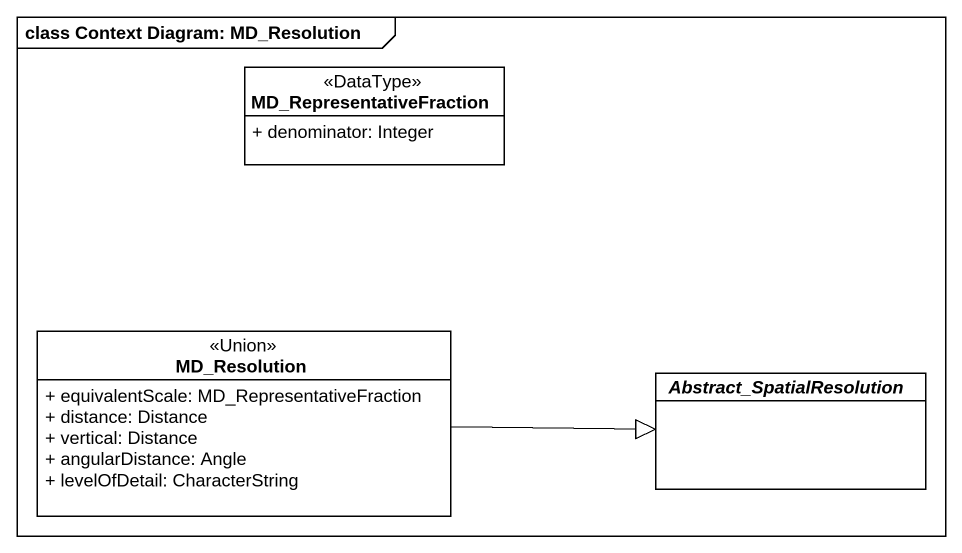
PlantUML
@startuml
mainframe class Context Diagram: MD_Resolution
hide circle
hide empty members
skinparam classAttributeIconSize 0
class MD_RepresentativeFraction <<DataType>> #FFFFFF {
  + denominator: Integer
}
class MD_Resolution <<Union>> #FFFFFF {
  + equivalentScale: MD_RepresentativeFraction
  + distance: Distance
  + vertical: Distance
  + angularDistance: Angle
  + levelOfDetail: CharacterString
}
abstract class Abstract_SpatialResolution #FFFFFF
MD_Resolution -right-|> Abstract_SpatialResolution
@enduml
